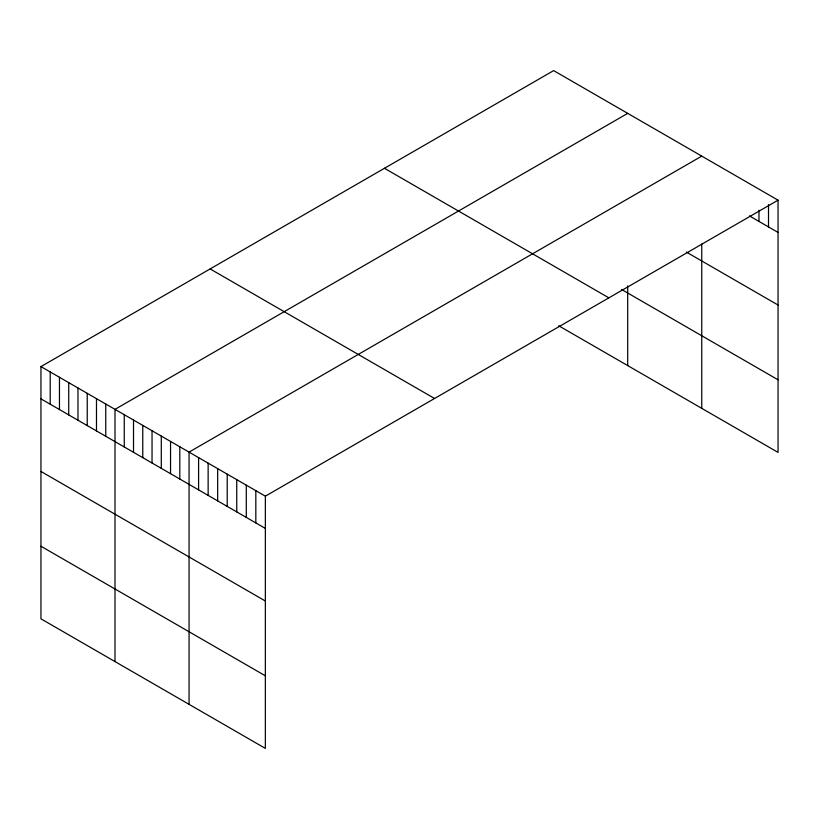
<?xml version="1.0" encoding="UTF-8"?>
<svg xmlns="http://www.w3.org/2000/svg" width="819" height="819" viewBox="0 0 819 819"><rect width="100%" height="100%" fill="white"/><g stroke="black" fill="none" stroke-linecap="round" stroke-linejoin="round"><path stroke-width="1.23" d="M40.95 366.605L265.356 496.171L265.356 748.392L40.95 618.826L40.95 366.605L553.644 70.608L778.05 200.174L778.05 452.395L558.783 325.798M627.692 113.36L115.008 409.357L115.008 661.588M701.75 156.122L189.066 452.119L189.066 704.34M265.356 496.171L778.05 200.174M749.436 215.909L778.05 232.422M686.322 252.057L778.05 305.016M621.519 289.435L778.05 379.801M384.449 168.284L608.865 297.85M210.135 268.929L434.551 398.484M40.95 398.863L265.356 528.419M40.95 471.447L265.356 601.013M40.95 546.242L265.356 675.798M768.509 204.586L768.509 226.914M758.978 210.248L758.978 221.406M701.75 244.021L701.75 408.343M627.692 285.872L627.692 365.591M255.825 490.663L255.825 522.921M246.284 485.155L246.284 517.413M236.752 479.647L236.752 511.906M227.211 474.14L227.211 506.398M217.67 468.632L217.67 500.89M208.139 463.134L208.139 495.382M198.597 457.626L198.597 489.875M179.801 446.775L179.801 479.023M170.547 441.431L170.547 473.679M161.292 436.087L161.292 468.335M152.037 430.743L152.037 462.991M142.772 425.399L142.772 457.647M133.517 420.055L133.517 452.303M124.263 414.701L124.263 446.959M105.753 404.013L105.753 436.271M96.488 398.669L96.488 430.927M87.234 393.325L87.234 425.583M77.979 387.981L77.979 420.239M68.724 382.637L68.724 414.895M59.459 377.293L59.459 409.551M50.205 371.949L50.205 404.207"/></g></svg>
